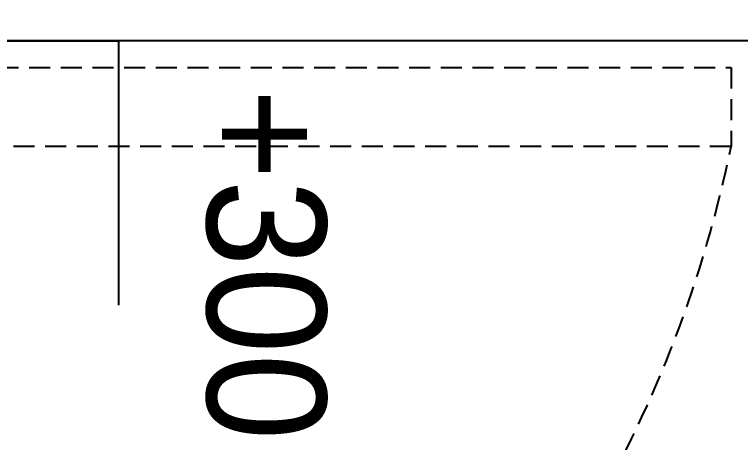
# Model space of a CAD drawing. Header units: millimetres. Extents: x -551172 to 232469, y -3435 to 261611.
# Drawn here: x 38229.8 to 38504.9, y 102523.3 to 102685.3 of the extents above; entities that cross this region are included whole.
import ezdxf

# ---------------------------------------------------------------- set-up
doc = ezdxf.new("R2010")
doc.units = ezdxf.units.MM
doc.header["$LTSCALE"] = 10
doc.linetypes.add('DH-HID2', pattern=[1.2, 0.8, -0.4])
for name, color, linetype in [('06-FUR', 6, 'Continuous'), ('3.기호.계단선', 30, 'Continuous'), ('FU-FURM', 251, 'DH-HID2')]:
    doc.layers.add(name, color=color, linetype=linetype)
doc.styles.add('코레일둥고', font='Korail_Round_Gothic_Medium.ttf')

msp = doc.modelspace()

# ---------------------------------------------------------------- linework, layer by layer
at = {"layer": '06-FUR'}
msp.add_line((39091.38, 102675.3), (38091.38, 102675.3), dxfattribs=at)
at = {"layer": '3.기호.계단선'}
msp.add_lwpolyline([(38169.26, 102775.3), (38169.26, 102675.3), (38269.26, 102675.3), (38269.26, 102575.3)], dxfattribs=at)
at = {"layer": 'FU-FURM'}
msp.add_lwpolyline([(38501.38, 102665.3), (38501.38, 102635.3), (38091.38, 102635.3), (38091.38, 102665.3)], close=True, dxfattribs=at)
msp.add_arc((38044.39, 102729.54), 466.61, 275.7801, 348.3485, dxfattribs=at)

# ---------------------------------------------------------------- texts
at = {"layer": '3.기호.계단선', "style": '코레일둥고'}
msp.add_text('+300', height=45.226, rotation=270, dxfattribs=at).set_placement((38302.71, 102657.29))

doc.saveas('drawing.dxf')
